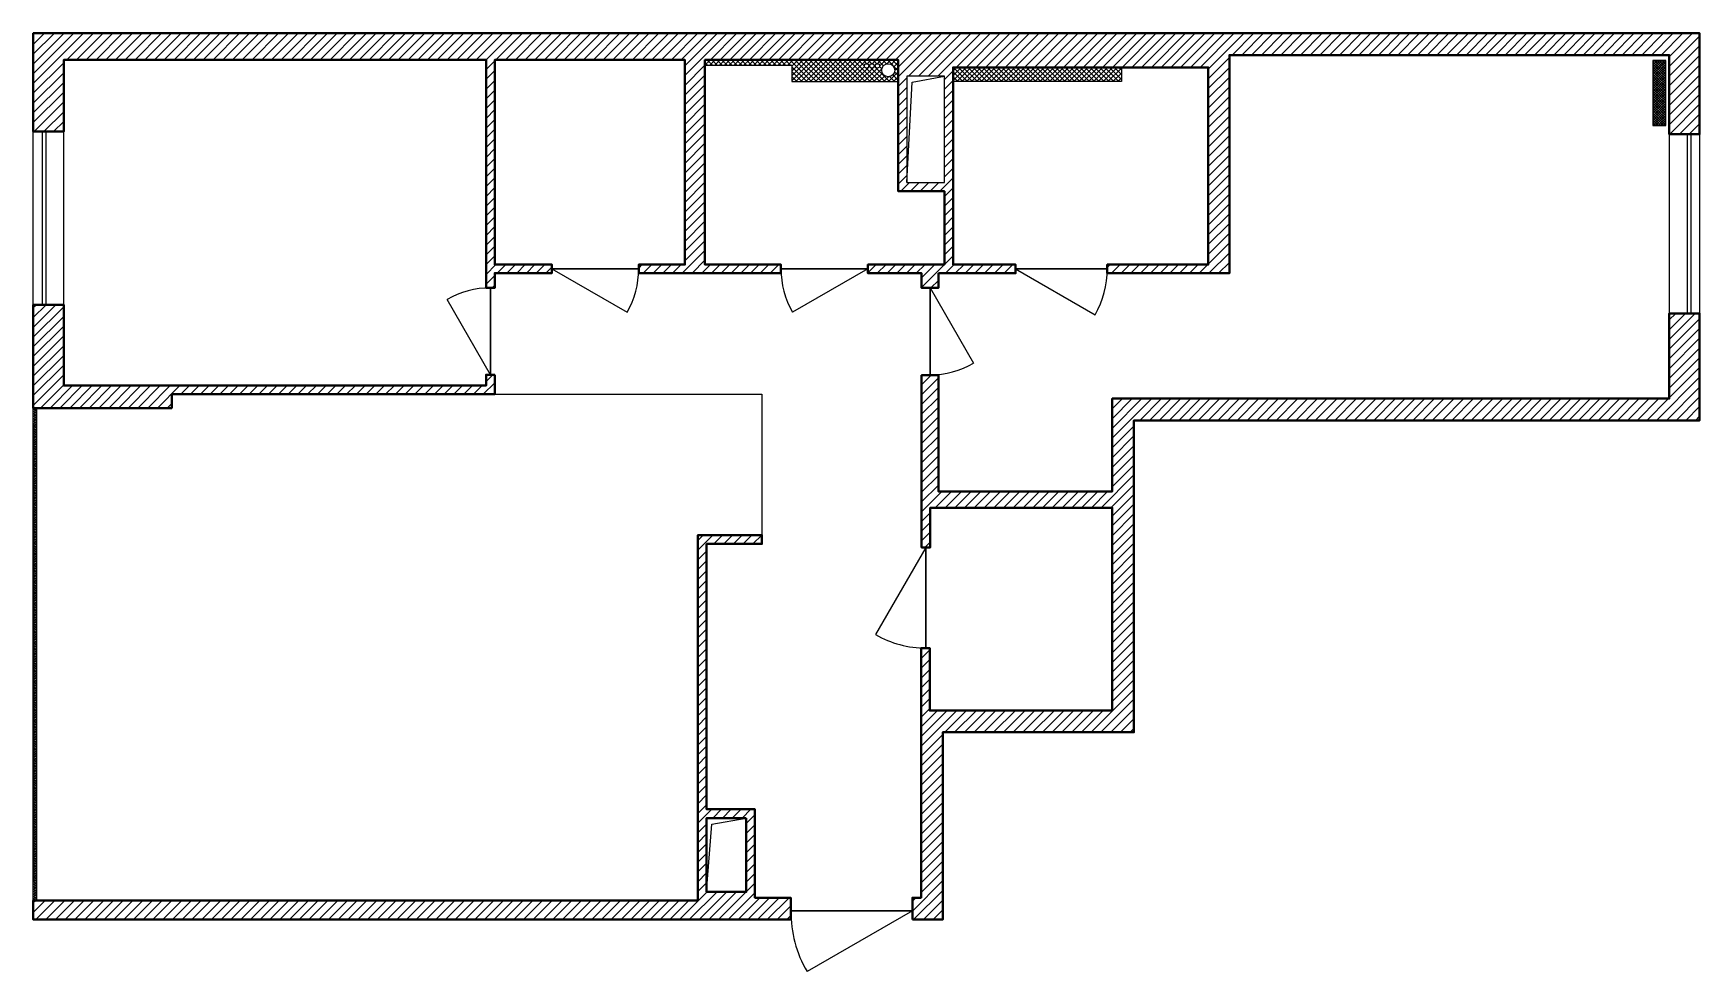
# Model space of a CAD drawing. Header units: millimetres. Extents: x 89 to 15434, y -345 to 8297.
import ezdxf

# ---------------------------------------------------------------- set-up
doc = ezdxf.new("R2010")
doc.units = ezdxf.units.MM
doc.layers.add('01_WALLS', color=7, linetype='Continuous')
doc.layers.add('02_ROOMS', color=50, linetype='Continuous')
pattern_1 = [(45, (-222284.123, -24337.407), (-22.4506403, 22.4506403), []), (135, (-222284.123, -24337.407), (-22.4506403, -22.4506403), [])]

msp = doc.modelspace()

# ---------------------------------------------------------------- hatches: boundary and pattern name
at = {"layer": '01_WALLS', "true_color": 0x939598}
h = msp.add_hatch(dxfattribs=at)
h.set_pattern_fill('ANSI31', color=252, scale=20)
h.set_pattern_definition([(45, (-222284.123, -24337.407), (-44.90128, 44.90128), [])])
h.paths.add_polyline_path([(8184, 135), (8464, 135), (8464, 1860), (10224, 1860), (10224, 4732), (15434, 4732), (15434, 5717), (15154, 5717), (15154, 4932), (10024, 4932), (10024, 4077), (8424, 4077), (8424, 4937), (8424, 5147), (8269, 5147), (8269, 3562), (8349, 3562), (8349, 3927), (8424, 3927), (10024, 3927), (10024, 2060), (8344, 2060), (8344, 2635), (8264, 2635), (8264, 335), (8184, 335)])
h.paths.add_polyline_path([(89, 310), (89, 135), (7064, 135), (7064, 335), (6734, 335), (6734, 1150), (6289, 1150), (6289, 3595), (6799, 3595), (6799, 3675), (6209, 3675), (6209, 310), (1364, 310)])
h.paths.add_polyline_path([(6654, 1070), (6289, 1070), (6289, 390), (6654, 390)], flags=16)
h.paths.add_polyline_path([(4339, 5152), (4259, 5152), (4259, 5052), (369, 5052), (369, 5797), (89, 5797), (89, 4846), (1364, 4846), (1364, 4972), (4339, 4972)])
h.paths.add_polyline_path([(8424, 6087), (8424, 5952), (8269, 5952), (8269, 6087), (7774, 6087), (7774, 6167), (8479, 6167), (8479, 6842), (8054, 6842), (8054, 8052), (6274, 8052), (6274, 6167), (6974, 6167), (6974, 6087), (6089, 6087), (5664, 6087), (5664, 6167), (6089, 6167), (6089, 8052), (4339, 8052), (4339, 6167), (4864, 6167), (4864, 6089), (4339, 6089), (4339, 5952), (4259, 5952), (4259, 8052), (369, 8052), (369, 7392), (89, 7392), (89, 8297), (15434, 8297), (15434, 7367), (15154, 7367), (15154, 8097), (11104, 8097), (11104, 6087), (9979, 6087), (9979, 6167), (10909, 6167), (10909, 7982), (8559, 7982), (8559, 6167), (9134, 6167), (9134, 6087)])
h.paths.add_polyline_path([(8134, 6922), (8479, 6922), (8479, 7902), (8134, 7902)], flags=16)
at = {"layer": '01_WALLS', "true_color": 0xc7c8ca}
h = msp.add_hatch(dxfattribs=at)
h.set_pattern_fill('ANSI37', color=9, scale=10)
h.set_pattern_definition(pattern_1)
h.paths.add_polyline_path([(6274, 8002), (7074, 8002), (7074, 7852), (8054, 7852), (8054, 8052), (6274, 8052)])
edge = h.paths.add_edge_path(flags=16)
edge.add_arc((7762, 7997), 20, 0, 360)
edge = h.paths.add_edge_path(flags=16)
edge.add_arc((7812, 7997), 20, 0, 360)
edge = h.paths.add_edge_path(flags=16)
edge.add_arc((7862, 7997), 20, 0, 360)
edge = h.paths.add_edge_path(flags=16)
edge.add_arc((7962, 7957), 60, 0, 360)
h = msp.add_hatch(dxfattribs=at)
h.set_pattern_fill('ANSI37', color=9, scale=10)
h.set_pattern_definition(pattern_1)
h.paths.add_polyline_path([(8559, 7982), (10109, 7982), (10109, 7852), (8559, 7852)])
at = {"layer": '01_WALLS', "true_color": 0x991b1e}
h = msp.add_hatch(dxfattribs=at)
h.set_pattern_fill('ANSI37', color=244, scale=5, angle=90)
h.set_pattern_definition([(135, (44587.191, -143969.248), (-11.2253202, -11.2253202), []), (225, (44587.191, -143969.248), (11.2253202, -11.2253202), [])])
h.paths.add_polyline_path([(15004, 7447), (15124, 7447), (15124, 8047), (15004, 8047)])
h = msp.add_hatch(dxfattribs=at)
h.set_pattern_fill('ANSI37', color=244, scale=5)
h.set_pattern_definition([(45, (-200512.25, -24337.407), (-11.2253202, 11.2253202), []), (135, (-200512.25, -24337.407), (-11.2253202, -11.2253202), [])])
h.paths.add_polyline_path([(89, 4846), (119, 4846), (119, 310), (89, 310)])

# ---------------------------------------------------------------- linework, layer by layer
at = {"layer": '01_WALLS'}
for p, q in [((89, 5797), (89, 7392)), ((169, 7392), (169, 5797)), ((204, 7392), (204, 5797)), ((369, 5797), (369, 7392)), ((15154, 7367), (15154, 5717)), ((15319, 7367), (15319, 5717)), ((15354, 7367), (15354, 5717)), ((15434, 7367), (15434, 5717)), ((4864, 6128), (5557, 5728)), ((4864, 6128), (5664, 6128)), ((6974, 6128), (7774, 6128)), ((7774, 6128), (7081, 5728)), ((9134, 6128), (9866, 5705)), ((9134, 6128), (9979, 6128)), ((4299, 5152), (3899, 5845)), ((4299, 5152), (4299, 5952)), ((8347, 5949), (8347, 5149)), ((8348, 5952), (8748, 5259)), ((89, 4696), (89, 476)), ((6799, 3675), (6799, 3595)), ((8309, 3562), (7846, 2759)), ((8309, 3562), (8309, 2635)), ((8184, 215), (7064, 215)), ((8184, 215), (7214, -345))]:
    msp.add_line(p, q, dxfattribs=at)
at = {"layer": '01_WALLS', "lineweight": 40}
for points in [[(8424, 6087), (8424, 5952), (8269, 5952), (8269, 6087), (7774, 6087), (7774, 6167), (8479, 6167), (8479, 6842), (8054, 6842), (8054, 8052), (6274, 8052), (6274, 6167), (6974, 6167), (6974, 6087), (6089, 6087), (5664, 6087), (5664, 6167), (6089, 6167), (6089, 8052), (4339, 8052), (4339, 6167), (4864, 6167), (4864, 6089), (4339, 6089), (4339, 5952), (4259, 5952), (4259, 8052), (369, 8052), (369, 7392), (89, 7392), (89, 8297), (15434, 8297), (15434, 7367), (15154, 7367), (15154, 8097), (11104, 8097), (11104, 6087), (9979, 6087), (9979, 6167), (10909, 6167), (10909, 7982), (8559, 7982), (8559, 6167), (9134, 6167), (9134, 6087)], [(4339, 5152), (4259, 5152), (4259, 5052), (369, 5052), (369, 5797), (89, 5797), (89, 4846), (1364, 4846), (1364, 4972), (4339, 4972)], [(8184, 135), (8464, 135), (8464, 1860), (10224, 1860), (10224, 4732), (15434, 4732), (15434, 5717), (15154, 5717), (15154, 4932), (10024, 4932), (10024, 4077), (8424, 4077), (8424, 4937), (8424, 5147), (8269, 5147), (8269, 3562), (8349, 3562), (8349, 3927), (8424, 3927), (8424, 3927), (10024, 3927), (10024, 2060), (8344, 2060), (8344, 2635), (8264, 2635), (8264, 335), (8184, 335)], [(89, 310), (89, 135), (7064, 135), (7064, 335), (6734, 335), (6734, 1150), (6289, 1150), (6289, 3595), (6799, 3595), (6799, 3675), (6209, 3675), (6209, 310), (1364, 310)], [(6654, 1070), (6289, 1070), (6289, 390), (6654, 390)]]:
    msp.add_lwpolyline(points, close=True, dxfattribs=at)
at = {"layer": '01_WALLS'}
for points in [[(6274, 8002), (7074, 8002), (7074, 7852), (8054, 7852), (8054, 8052), (6274, 8052)], [(8559, 7982), (10109, 7982), (10109, 7852), (8559, 7852)], [(15004, 7447), (15124, 7447), (15124, 8047), (15004, 8047)], [(8134, 6922), (8479, 6922), (8479, 7902), (8134, 7902)], [(89, 4846), (119, 4846), (119, 310), (89, 310)]]:
    msp.add_lwpolyline(points, close=True, dxfattribs=at)
for points in [[(8134, 6922), (8181, 7846), (8479, 7902)], [(6289, 390), (6336, 1014), (6654, 1070)]]:
    msp.add_lwpolyline(points, dxfattribs=at)
for centre, radius in [((7762, 7997), 20), ((7812, 7997), 20), ((7862, 7997), 20), ((7962, 7957), 60)]:
    msp.add_circle(centre, radius, dxfattribs=at)
for centre, radius, start, end in [((4864, 6128), 800, 330, 0), ((7774, 6128), 800, 180, 210), ((9136, 6127), 843, 330, 0.0751), ((4299, 5152), 800, 90, 120), ((8348, 5952), 800, 270, 300), ((8309, 3562), 927, 240, 270), ((8184, 215), 1120, 180, 210)]:
    msp.add_arc(centre, radius, start, end, dxfattribs=at)
at = {"layer": '02_ROOMS'}
for points in [[(369, 5052), (369, 8052), (4259, 8052), (4259, 5952), (4299, 5952), (4299, 5152), (4259, 5152), (4259, 5052), (369, 5052)], [(4339, 8052), (6089, 8052), (6089, 6167), (5664, 6167), (5664, 6128), (4864, 6128), (4864, 6167), (4339, 6167), (4339, 8052)], [(6274, 8002), (7074, 8002), (7074, 7852), (8054, 7852), (8054, 6842), (8479, 6842), (8479, 6167), (7774, 6167), (7774, 6128), (6974, 6128), (6974, 6167), (6274, 6167), (6274, 8002)], [(8424, 4077), (8424, 5147), (8347, 5147), (8347, 5952), (8424, 5952), (8424, 6087), (9134, 6087), (9134, 6127), (9979, 6128), (9979, 6087), (11104, 6087), (11104, 8097), (15154, 8097), (15154, 4932), (10024, 4932), (10024, 4077), (8424, 4077)], [(8559, 6167), (8559, 7982), (10909, 7982), (10909, 6167), (9979, 6167), (9979, 6128), (9134, 6128), (9134, 6167), (8559, 6167)], [(8264, 335), (8264, 2635), (8309, 2635), (8309, 3562), (8269, 3562), (8269, 5147), (8347, 5147), (8347, 5952), (8269, 5952), (8269, 6087), (7774, 6087), (7774, 6128), (6974, 6128), (6974, 6087), (5664, 6087), (5664, 6128), (4864, 6128), (4864, 6089), (4339, 6089), (4339, 5952), (4299, 5952), (4299, 5152), (4339, 5152), (4339, 4972), (6799, 4972), (6799, 3595), (6289, 3595), (6289, 1150), (6734, 1150), (6734, 335), (7064, 335), (7064, 215), (8184, 215), (8184, 335), (8264, 335)], [(119, 4846), (1364, 4846), (1364, 4972), (6799, 4972), (6799, 3675), (6209, 3675), (6209, 310), (119, 310), (119, 4846)], [(8344, 2060), (8344, 2635), (8309, 2635), (8309, 3562), (8349, 3562), (8349, 3927), (10024, 3927), (10024, 2060), (8344, 2060)]]:
    msp.add_lwpolyline(points, close=True, dxfattribs=at)

doc.saveas('drawing.dxf')
